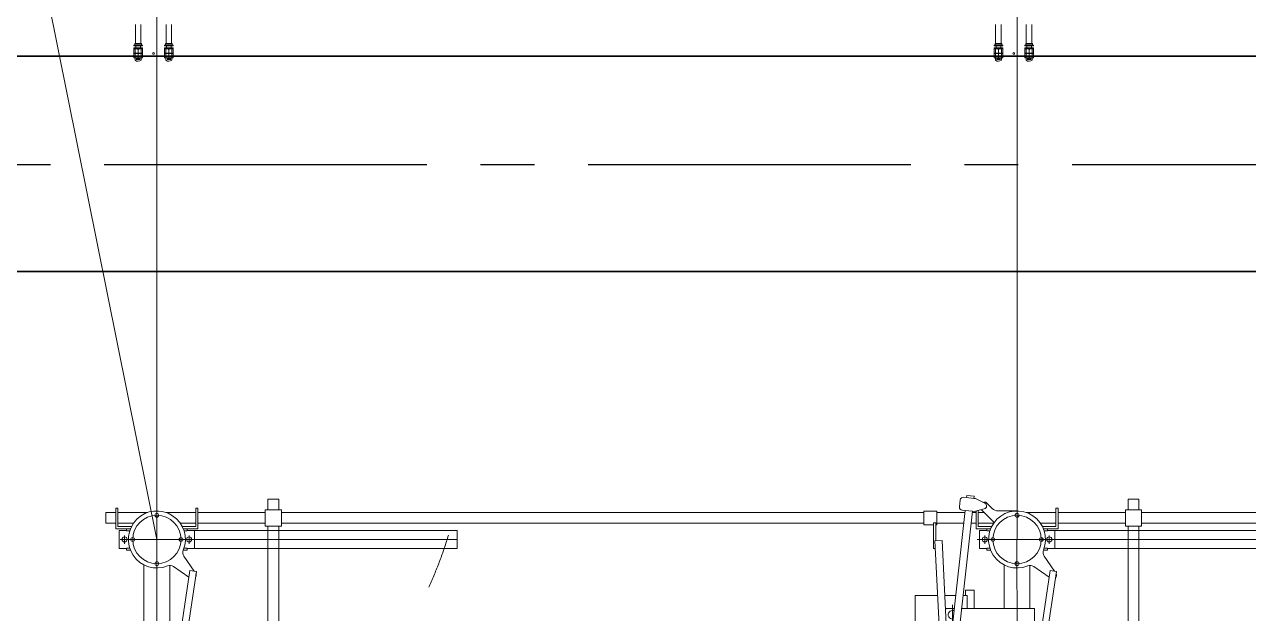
# Model space of a CAD drawing. Header units: millimetres. Extents: x 37084 to 180780, y -153145 to -16322.
# Drawn here: x 85574 to 91266, y -92834 to -90097 of the extents above; entities that cross this region are included whole.
import ezdxf

# ---------------------------------------------------------------- set-up
doc = ezdxf.new("R2010")
doc.units = ezdxf.units.MM
doc.header["$MEASUREMENT"] = 0
doc.linetypes.add('CENTER2', pattern=[1.125, 0.75, -0.125, 0.125, -0.125])
doc.linetypes.add('HIDDEN', pattern=[0.375, 0.25, -0.125])
for name, color, linetype, lineweight in [('00', 5, 'Continuous', 9), ('1_DayCS', 30, 'CENTER2', 25), ('1_Phu_kien', 5, 'Continuous', 9), ('POST', 5, 'Continuous', 35)]:
    doc.layers.add(name, color=color, linetype=linetype, lineweight=lineweight)
doc.layers.add('1_Day dan', color=5, linetype='Continuous')

# ---------------------------------------------------------------- blocks, each defined once
blk = doc.blocks.new('X220 NC')
at = {"color": 0, "linetype": 'ByBlock', "lineweight": -2, "ltscale": 4500}
for p, q in [((3751640.3, -153418.2), (3751640.3, -137418.2)), ((3752640.3, -153418.2), (3752640.3, -137418.2))]:
    blk.add_line(p, q, dxfattribs=at)
blk = doc.blocks.new('S220 NC')
at = {"color": 0, "linetype": 'ByBlock', "lineweight": -2, "ltscale": 4500}
for p, q in [((3576564, -471985.7), (3576564, -471968.3)), ((3576567.2, -471966.5), (3576601.3, -471966.5)), ((3576570.5, -471968.4), (3576570.5, -471956.2)), ((3576570.5, -471966.2), (3576570.5, -471966.5)), ((3576570.5, -471968.4), (3576570.5, -471985.4)), ((3576593.6, -471959.3), (3576575.4, -471959.3)), ((3576593.6, -471961.6), (3576575.4, -471961.6)), ((3576593.6, -471963.8), (3576575.4, -471963.8)), ((3576584.3, -471968.7), (3576584.3, -471985.7)), ((3576598, -471968.4), (3576598, -471956.4)), ((3576598, -471968.4), (3576598, -471985.7)), ((3576604.5, -471968.3), (3576604.5, -471985.7)), ((3576706.9, -471985.7), (3576706.9, -471968.3)), ((3576710, -471966.5), (3576744.1, -471966.5)), ((3576713.4, -471968.4), (3576713.4, -471956.2)), ((3576713.4, -471966.2), (3576713.4, -471966.5)), ((3576713.4, -471968.4), (3576713.4, -471985.4)), ((3576736.4, -471959.3), (3576718.2, -471959.3)), ((3576736.4, -471961.6), (3576718.2, -471961.6)), ((3576736.4, -471963.8), (3576718.2, -471963.8)), ((3576727.1, -471968.7), (3576727.1, -471985.7)), ((3576740.8, -471968.4), (3576740.8, -471956.4)), ((3576740.8, -471968.4), (3576740.8, -471985.7)), ((3576747.3, -471968.3), (3576747.3, -471985.7)), ((3580564, -471985.7), (3580564, -471968.3)), ((3580564, -471985.7), (3580564, -471968.3)), ((3580567.2, -471966.5), (3580601.3, -471966.5)), ((3580567.2, -471966.5), (3580601.3, -471966.5)), ((3580570.5, -471968.4), (3580570.5, -471956.2)), ((3580570.5, -471968.4), (3580570.5, -471956.2)), ((3580570.5, -471966.2), (3580570.5, -471966.5)), ((3580570.5, -471966.2), (3580570.5, -471966.5)), ((3580570.5, -471968.4), (3580570.5, -471985.4)), ((3580570.5, -471968.4), (3580570.5, -471985.4)), ((3580593.6, -471959.3), (3580575.4, -471959.3)), ((3580593.6, -471959.3), (3580575.4, -471959.3)), ((3580593.6, -471961.6), (3580575.4, -471961.6)), ((3580593.6, -471961.6), (3580575.4, -471961.6)), ((3580593.6, -471963.8), (3580575.4, -471963.8)), ((3580593.6, -471963.8), (3580575.4, -471963.8)), ((3580584.3, -471968.7), (3580584.3, -471985.7)), ((3580584.3, -471968.7), (3580584.3, -471985.7)), ((3580598, -471968.4), (3580598, -471956.4)), ((3580598, -471968.4), (3580598, -471956.4)), ((3580598, -471968.4), (3580598, -471985.7)), ((3580598, -471968.4), (3580598, -471985.7)), ((3580604.5, -471968.3), (3580604.5, -471985.7)), ((3580604.5, -471968.3), (3580604.5, -471985.7)), ((3580706.9, -471985.7), (3580706.9, -471968.3)), ((3580706.9, -471985.7), (3580706.9, -471968.3)), ((3580710, -471966.5), (3580744.1, -471966.5)), ((3580710, -471966.5), (3580744.1, -471966.5)), ((3580713.4, -471968.4), (3580713.4, -471956.2)), ((3580713.4, -471968.4), (3580713.4, -471956.2)), ((3580713.4, -471966.2), (3580713.4, -471966.5)), ((3580713.4, -471966.2), (3580713.4, -471966.5)), ((3580713.4, -471968.4), (3580713.4, -471985.4)), ((3580713.4, -471968.4), (3580713.4, -471985.4)), ((3580736.4, -471959.3), (3580718.2, -471959.3)), ((3580736.4, -471959.3), (3580718.2, -471959.3)), ((3580736.4, -471961.6), (3580718.2, -471961.6)), ((3580736.4, -471961.6), (3580718.2, -471961.6)), ((3580736.4, -471963.8), (3580718.2, -471963.8)), ((3580736.4, -471963.8), (3580718.2, -471963.8)), ((3580727.1, -471968.7), (3580727.1, -471985.7)), ((3580727.1, -471968.7), (3580727.1, -471985.7)), ((3580740.8, -471968.4), (3580740.8, -471956.4)), ((3580740.8, -471968.4), (3580740.8, -471956.4)), ((3580740.8, -471968.4), (3580740.8, -471985.7)), ((3580740.8, -471968.4), (3580740.8, -471985.7)), ((3580747.3, -471968.3), (3580747.3, -471985.7)), ((3580747.3, -471968.3), (3580747.3, -471985.7)), ((3576564, -472006.8), (3576564, -471989.4)), ((3576603.4, -472013.1), (3576565.1, -472013.1)), ((3576603.4, -472025.4), (3576565.1, -472025.4)), ((3576565.3, -472010.2), (3576603.5, -472010.2)), ((3576565.3, -472022.4), (3576603.5, -472022.4)), ((3576601.3, -472008.6), (3576567.2, -472008.6)), ((3576599.5, -472026.7), (3576569, -472026.7)), ((3576569, -472026.7), (3576569, -472033.7)), ((3576570.5, -472006.7), (3576570.5, -471989.4)), ((3576570.5, -472006.7), (3576570.5, -472006.7)), ((3576573.5, -472008.6), (3576573.5, -472010.2)), ((3576573.5, -472013.1), (3576573.5, -472022.4)), ((3576573.5, -472025.4), (3576573.5, -472026.7)), ((3576584.3, -472006.4), (3576584.3, -471989.4)), ((3576595.1, -472008.6), (3576595.1, -472010.2)), ((3576595.1, -472013.1), (3576595.1, -472022.4)), ((3576595.1, -472025.4), (3576595.1, -472026.7)), ((3576598, -472006.7), (3576598, -471989.7)), ((3576598, -472006.7), (3576598, -472006.7)), ((3576599.5, -472026.7), (3576599.5, -472033.7)), ((3576604.5, -471989.4), (3576604.5, -472006.8)), ((3576706.5, -471991.5), (3576706.5, -472004.8)), ((3576706.9, -472006.8), (3576706.9, -471989.4)), ((3576746.2, -472013.1), (3576708, -472013.1)), ((3576746.2, -472025.4), (3576708, -472025.4)), ((3576708.1, -472010.2), (3576746.3, -472010.2)), ((3576708.1, -472022.4), (3576746.3, -472022.4)), ((3576744.1, -472008.6), (3576710, -472008.6)), ((3576742.2, -472026.7), (3576711.7, -472026.7)), ((3576711.7, -472026.7), (3576711.7, -472033.7)), ((3576713.4, -472006.7), (3576713.4, -471989.4)), ((3576713.4, -472006.7), (3576713.4, -472006.7)), ((3576716.3, -472008.6), (3576716.3, -472010.2)), ((3576716.3, -472013.1), (3576716.3, -472022.4)), ((3576716.3, -472025.4), (3576716.3, -472026.7)), ((3576727.1, -471985.7), (3576727.1, -471989.4)), ((3576727.1, -472006.4), (3576727.1, -471989.4)), ((3576737.9, -472008.6), (3576737.9, -472010.2)), ((3576737.9, -472013.1), (3576737.9, -472022.4)), ((3576737.9, -472025.4), (3576737.9, -472026.7)), ((3576740.8, -472006.7), (3576740.8, -471989.7)), ((3576740.8, -472006.7), (3576740.8, -472006.7)), ((3576742.2, -472026.7), (3576742.2, -472033.7)), ((3576747.3, -471989.4), (3576747.3, -472006.8)), ((3580564, -472006.8), (3580564, -471989.4)), ((3580564, -472006.8), (3580564, -471989.4)), ((3580603.4, -472013.1), (3580565.1, -472013.1)), ((3580603.4, -472013.1), (3580565.1, -472013.1)), ((3580603.4, -472025.4), (3580565.1, -472025.4)), ((3580603.4, -472025.4), (3580565.1, -472025.4)), ((3580565.3, -472010.2), (3580603.5, -472010.2)), ((3580565.3, -472010.2), (3580603.5, -472010.2)), ((3580565.3, -472022.4), (3580603.5, -472022.4)), ((3580565.3, -472022.4), (3580603.5, -472022.4)), ((3580601.3, -472008.6), (3580567.2, -472008.6)), ((3580601.3, -472008.6), (3580567.2, -472008.6)), ((3580599.5, -472026.7), (3580569, -472026.7)), ((3580569, -472026.7), (3580569, -472033.7)), ((3580599.5, -472026.7), (3580569, -472026.7)), ((3580569, -472026.7), (3580569, -472033.7)), ((3580570.5, -472006.7), (3580570.5, -471989.4)), ((3580570.5, -472006.7), (3580570.5, -471989.4)), ((3580570.5, -472006.7), (3580570.5, -472006.7)), ((3580570.5, -472006.7), (3580570.5, -472006.7)), ((3580573.5, -472008.6), (3580573.5, -472010.2)), ((3580573.5, -472008.6), (3580573.5, -472010.2)), ((3580573.5, -472013.1), (3580573.5, -472022.4)), ((3580573.5, -472013.1), (3580573.5, -472022.4)), ((3580573.5, -472025.4), (3580573.5, -472026.7)), ((3580573.5, -472025.4), (3580573.5, -472026.7)), ((3580584.3, -472006.4), (3580584.3, -471989.4)), ((3580584.3, -472006.4), (3580584.3, -471989.4)), ((3580595.1, -472008.6), (3580595.1, -472010.2)), ((3580595.1, -472008.6), (3580595.1, -472010.2)), ((3580595.1, -472013.1), (3580595.1, -472022.4)), ((3580595.1, -472013.1), (3580595.1, -472022.4)), ((3580595.1, -472025.4), (3580595.1, -472026.7)), ((3580595.1, -472025.4), (3580595.1, -472026.7)), ((3580598, -472006.7), (3580598, -471989.7)), ((3580598, -472006.7), (3580598, -471989.7)), ((3580598, -472006.7), (3580598, -472006.7)), ((3580598, -472006.7), (3580598, -472006.7)), ((3580599.5, -472026.7), (3580599.5, -472033.7)), ((3580599.5, -472026.7), (3580599.5, -472033.7)), ((3580604.5, -471989.4), (3580604.5, -472006.8)), ((3580604.5, -471989.4), (3580604.5, -472006.8)), ((3580706.5, -471991.5), (3580706.5, -472004.8)), ((3580706.5, -471991.5), (3580706.5, -472004.8)), ((3580706.9, -472006.8), (3580706.9, -471989.4)), ((3580706.9, -472006.8), (3580706.9, -471989.4)), ((3580746.2, -472013.1), (3580708, -472013.1)), ((3580746.2, -472013.1), (3580708, -472013.1)), ((3580746.2, -472025.4), (3580708, -472025.4)), ((3580746.2, -472025.4), (3580708, -472025.4)), ((3580708.1, -472010.2), (3580746.3, -472010.2)), ((3580708.1, -472010.2), (3580746.3, -472010.2)), ((3580708.1, -472022.4), (3580746.3, -472022.4)), ((3580708.1, -472022.4), (3580746.3, -472022.4)), ((3580744.1, -472008.6), (3580710, -472008.6)), ((3580744.1, -472008.6), (3580710, -472008.6)), ((3580742.2, -472026.7), (3580711.7, -472026.7)), ((3580711.7, -472026.7), (3580711.7, -472033.7)), ((3580742.2, -472026.7), (3580711.7, -472026.7)), ((3580711.7, -472026.7), (3580711.7, -472033.7)), ((3580713.4, -472006.7), (3580713.4, -471989.4)), ((3580713.4, -472006.7), (3580713.4, -471989.4)), ((3580713.4, -472006.7), (3580713.4, -472006.7)), ((3580713.4, -472006.7), (3580713.4, -472006.7)), ((3580716.3, -472008.6), (3580716.3, -472010.2)), ((3580716.3, -472008.6), (3580716.3, -472010.2)), ((3580716.3, -472013.1), (3580716.3, -472022.4)), ((3580716.3, -472013.1), (3580716.3, -472022.4)), ((3580716.3, -472025.4), (3580716.3, -472026.7)), ((3580716.3, -472025.4), (3580716.3, -472026.7)), ((3580727.1, -471985.7), (3580727.1, -471989.4)), ((3580727.1, -471985.7), (3580727.1, -471989.4)), ((3580727.1, -472006.4), (3580727.1, -471989.4)), ((3580727.1, -472006.4), (3580727.1, -471989.4)), ((3580737.9, -472008.6), (3580737.9, -472010.2)), ((3580737.9, -472008.6), (3580737.9, -472010.2)), ((3580737.9, -472013.1), (3580737.9, -472022.4)), ((3580737.9, -472013.1), (3580737.9, -472022.4)), ((3580737.9, -472025.4), (3580737.9, -472026.7)), ((3580737.9, -472025.4), (3580737.9, -472026.7)), ((3580740.8, -472006.7), (3580740.8, -471989.7)), ((3580740.8, -472006.7), (3580740.8, -471989.7)), ((3580740.8, -472006.7), (3580740.8, -472006.7)), ((3580740.8, -472006.7), (3580740.8, -472006.7)), ((3580742.2, -472026.7), (3580742.2, -472033.7)), ((3580742.2, -472026.7), (3580742.2, -472033.7)), ((3580747.3, -471989.4), (3580747.3, -472006.8)), ((3580747.3, -471989.4), (3580747.3, -472006.8)), ((3576599.5, -472033.7), (3576569, -472033.7)), ((3576571.5, -472033.7), (3576571.5, -472121.8)), ((3576597, -472033.7), (3576597, -472121.8)), ((3576742.2, -472033.7), (3576711.7, -472033.7)), ((3576714.1, -472033.7), (3576714.1, -472121.8)), ((3576739.7, -472033.7), (3576739.7, -472121.8)), ((3580599.5, -472033.7), (3580569, -472033.7)), ((3580599.5, -472033.7), (3580569, -472033.7)), ((3580571.5, -472033.7), (3580571.5, -472121.8)), ((3580571.5, -472033.7), (3580571.5, -472121.8)), ((3580597, -472033.7), (3580597, -472121.8)), ((3580597, -472033.7), (3580597, -472121.8)), ((3580742.2, -472033.7), (3580711.7, -472033.7)), ((3580742.2, -472033.7), (3580711.7, -472033.7)), ((3580714.1, -472033.7), (3580714.1, -472121.8)), ((3580714.1, -472033.7), (3580714.1, -472121.8)), ((3580739.7, -472033.7), (3580739.7, -472121.8)), ((3580739.7, -472033.7), (3580739.7, -472121.8))]:
    blk.add_line(p, q, dxfattribs=at)
for centre in [(3576655.7, -471987.5), (3580655.7, -471987.5), (3580655.7, -471987.5)]:
    blk.add_circle(centre, 4.08, dxfattribs=at)
for centre, radius, start, end in [((3576567.3, -471970.2), 3.76, 29.3383, 148.8833), ((3576584.1, -471971.2), 20.3, 47.032, 132.0935), ((3576577.2, -471978.9), 12.4, 55.121, 122.348), ((3576591.3, -471978.9), 12.4, 57.652, 124.879), ((3576601.2, -471970.2), 3.76, 31.1167, 150.6617), ((3576710.1, -471970.2), 3.76, 29.3383, 148.8833), ((3576727, -471971.2), 20.3, 47.032, 132.0935), ((3576720, -471978.9), 12.4, 55.121, 122.348), ((3576734.2, -471978.9), 12.4, 57.652, 124.879), ((3576744.1, -471970.2), 3.76, 31.1167, 150.6617), ((3580567.3, -471970.2), 3.76, 29.3383, 148.8833), ((3580567.3, -471970.2), 3.76, 29.3383, 148.8833), ((3580584.1, -471971.2), 20.3, 47.032, 132.0935), ((3580584.1, -471971.2), 20.3, 47.032, 132.0935), ((3580577.2, -471978.9), 12.4, 55.121, 122.348), ((3580577.2, -471978.9), 12.4, 55.121, 122.348), ((3580591.3, -471978.9), 12.4, 57.652, 124.879), ((3580591.3, -471978.9), 12.4, 57.652, 124.879), ((3580601.2, -471970.2), 3.76, 31.1167, 150.6617), ((3580601.2, -471970.2), 3.76, 31.1167, 150.6617), ((3580710.1, -471970.2), 3.76, 29.3383, 148.8833), ((3580710.1, -471970.2), 3.76, 29.3383, 148.8833), ((3580727, -471971.2), 20.3, 47.032, 132.0935), ((3580727, -471971.2), 20.3, 47.032, 132.0935), ((3580720, -471978.9), 12.4, 55.121, 122.348), ((3580720, -471978.9), 12.4, 55.121, 122.348), ((3580734.2, -471978.9), 12.4, 57.652, 124.879), ((3580734.2, -471978.9), 12.4, 57.652, 124.879), ((3580744.1, -471970.2), 3.76, 31.1167, 150.6617), ((3580744.1, -471970.2), 3.76, 31.1167, 150.6617), ((3576567.3, -471982.5), 4.57, 224.6497, 315.3503), ((3576567.3, -471992.6), 4.57, 44.6497, 135.3503), ((3576567.3, -472004.8), 3.76, 211.1167, 330.6617), ((3576565.5, -472011.7), 1.5, 97.006, 257.9986), ((3576565.5, -472023.9), 1.5, 97.006, 257.9986), ((3576577.4, -471969.1), 18, 247.5847, 292.4153), ((3576577.4, -472006), 18, 67.5847, 112.4153), ((3576577.2, -471996.2), 12.4, 237.652, 304.879), ((3576591.1, -471969.1), 18, 247.5847, 292.4153), ((3576591.1, -472006), 18, 67.5847, 112.4153), ((3576591.3, -471996.2), 12.4, 235.121, 302.348), ((3576601.2, -471982.5), 4.57, 224.6497, 315.3503), ((3576601.2, -471992.6), 4.57, 44.6497, 135.3503), ((3576601.2, -472004.8), 3.76, 209.3383, 328.8833), ((3576603, -472011.6), 1.54, 282.82, 72.1846), ((3576603, -472023.9), 1.54, 282.82, 72.1846), ((3576708.3, -472011.7), 1.5, 97.006, 257.9986), ((3576708.3, -472023.9), 1.5, 97.006, 257.9986), ((3576710.1, -471982.5), 4.57, 224.6497, 315.3503), ((3576710.1, -471992.6), 4.57, 44.6497, 135.3503), ((3576710.1, -472004.8), 3.76, 211.1167, 330.6617), ((3576720.2, -471969.1), 18, 247.5847, 292.4153), ((3576720.2, -472006), 18, 67.5847, 112.4153), ((3576720, -471996.2), 12.4, 237.652, 304.879), ((3576733.9, -471969.1), 18, 247.5847, 292.4153), ((3576733.9, -472006), 18, 67.5847, 112.4153), ((3576734.2, -471996.2), 12.4, 235.121, 302.348), ((3576744, -471982.5), 4.57, 224.6497, 315.3503), ((3576744, -471992.6), 4.57, 44.6497, 135.3503), ((3576744.1, -472004.8), 3.76, 209.3383, 328.8833), ((3576745.9, -472011.6), 1.54, 282.82, 72.1846), ((3576745.9, -472023.9), 1.54, 282.82, 72.1846), ((3580567.3, -471982.5), 4.57, 224.6497, 315.3503), ((3580567.3, -471982.5), 4.57, 224.6497, 315.3503), ((3580567.3, -471992.6), 4.57, 44.6497, 135.3503), ((3580567.3, -471992.6), 4.57, 44.6497, 135.3503), ((3580567.3, -472004.8), 3.76, 211.1167, 330.6617), ((3580567.3, -472004.8), 3.76, 211.1167, 330.6617), ((3580565.5, -472011.7), 1.5, 97.006, 257.9986), ((3580565.5, -472011.7), 1.5, 97.006, 257.9986), ((3580565.5, -472023.9), 1.5, 97.006, 257.9986), ((3580565.5, -472023.9), 1.5, 97.006, 257.9986), ((3580577.4, -471969.1), 18, 247.5847, 292.4153), ((3580577.4, -471969.1), 18, 247.5847, 292.4153), ((3580577.4, -472006), 18, 67.5847, 112.4153), ((3580577.4, -472006), 18, 67.5847, 112.4153), ((3580577.2, -471996.2), 12.4, 237.652, 304.879), ((3580577.2, -471996.2), 12.4, 237.652, 304.879), ((3580591.1, -471969.1), 18, 247.5847, 292.4153), ((3580591.1, -471969.1), 18, 247.5847, 292.4153), ((3580591.1, -472006), 18, 67.5847, 112.4153), ((3580591.1, -472006), 18, 67.5847, 112.4153), ((3580591.3, -471996.2), 12.4, 235.121, 302.348), ((3580591.3, -471996.2), 12.4, 235.121, 302.348), ((3580601.2, -471982.5), 4.57, 224.6497, 315.3503), ((3580601.2, -471982.5), 4.57, 224.6497, 315.3503), ((3580601.2, -471992.6), 4.57, 44.6497, 135.3503), ((3580601.2, -471992.6), 4.57, 44.6497, 135.3503), ((3580601.2, -472004.8), 3.76, 209.3383, 328.8833), ((3580601.2, -472004.8), 3.76, 209.3383, 328.8833), ((3580603, -472011.6), 1.54, 282.82, 72.1846), ((3580603, -472011.6), 1.54, 282.82, 72.1846), ((3580603, -472023.9), 1.54, 282.82, 72.1846), ((3580603, -472023.9), 1.54, 282.82, 72.1846), ((3580708.3, -472011.7), 1.5, 97.006, 257.9986), ((3580708.3, -472011.7), 1.5, 97.006, 257.9986), ((3580708.3, -472023.9), 1.5, 97.006, 257.9986), ((3580708.3, -472023.9), 1.5, 97.006, 257.9986), ((3580710.1, -471982.5), 4.57, 224.6497, 315.3503), ((3580710.1, -471982.5), 4.57, 224.6497, 315.3503), ((3580710.1, -471992.6), 4.57, 44.6497, 135.3503), ((3580710.1, -471992.6), 4.57, 44.6497, 135.3503), ((3580710.1, -472004.8), 3.76, 211.1167, 330.6617), ((3580710.1, -472004.8), 3.76, 211.1167, 330.6617), ((3580720.2, -471969.1), 18, 247.5847, 292.4153), ((3580720.2, -471969.1), 18, 247.5847, 292.4153), ((3580720.2, -472006), 18, 67.5847, 112.4153), ((3580720.2, -472006), 18, 67.5847, 112.4153), ((3580720, -471996.2), 12.4, 237.652, 304.879), ((3580720, -471996.2), 12.4, 237.652, 304.879), ((3580733.9, -471969.1), 18, 247.5847, 292.4153), ((3580733.9, -471969.1), 18, 247.5847, 292.4153), ((3580733.9, -472006), 18, 67.5847, 112.4153), ((3580733.9, -472006), 18, 67.5847, 112.4153), ((3580734.2, -471996.2), 12.4, 235.121, 302.348), ((3580734.2, -471996.2), 12.4, 235.121, 302.348), ((3580744, -471982.5), 4.57, 224.6497, 315.3503), ((3580744, -471982.5), 4.57, 224.6497, 315.3503), ((3580744, -471992.6), 4.57, 44.6497, 135.3503), ((3580744, -471992.6), 4.57, 44.6497, 135.3503), ((3580744.1, -472004.8), 3.76, 209.3383, 328.8833), ((3580744.1, -472004.8), 3.76, 209.3383, 328.8833), ((3580745.9, -472011.6), 1.54, 282.82, 72.1846), ((3580745.9, -472011.6), 1.54, 282.82, 72.1846), ((3580745.9, -472023.9), 1.54, 282.82, 72.1846), ((3580745.9, -472023.9), 1.54, 282.82, 72.1846)]:
    blk.add_arc(centre, radius, start, end, dxfattribs=at)
blk = doc.blocks.new('DCL 220kV 3 PHA 2l TD')
at = {"color": 0, "linetype": 'ByBlock', "lineweight": -2, "ltscale": 4500}
for p, q in [((365481.4, 19870), (365481.4, 23100.2)), ((365531.4, 19870), (365531.4, 23100.2)), ((365564.4, 19466), (365564.4, 20687.6)), ((365606.4, 20687.6), (365606.4, 19120.8)), ((365648.4, 19466), (365648.4, 20687.6)), ((365543.9, 19870), (365468.9, 19870)), ((365468.9, 19795), (365468.9, 19870)), ((365543.9, 19795), (365543.9, 19870)), ((365418.9, 19857.5), (365468.9, 19857.5)), ((365418.9, 19807.5), (365418.9, 19857.5)), ((365543.9, 19857.5), (367401.4, 19857.5)), ((365418.9, 19807.5), (365468.9, 19807.5)), ((365543.9, 19795), (365468.9, 19795)), ((365481.4, 19481.8), (365481.4, 19795)), ((365531.4, 19481.8), (365531.4, 19795)), ((365543.9, 19807.5), (367401.4, 19807.5)), ((365461.4, 19481.8), (365556.4, 19481.8)), ((365461.4, 19471.8), (365461.4, 19481.8)), ((365461.4, 19471.8), (365546.4, 19471.8)), ((365481.4, 19334.9), (365481.4, 19471.8)), ((365531.4, 19400.2), (365531.4, 19471.8)), ((365546.4, 19471.8), (365546.4, 19409.1)), ((365556.4, 19481.8), (365556.4, 19413.7)), ((365606.4, 19476.1), (365606.4, 19105.4)), ((365750.2, 19444.9), (365754.7, 19474.6)), ((365754.7, 19474.6), (367884.8, 19155.2)), ((365566.4, 19431.8), (365556.4, 19431.8)), ((365556.4, 19431.8), (365556.4, 19413.7)), ((365564.4, 19466), (365648.4, 19466)), ((365564.4, 19466), (365564.4, 19431.8)), ((365566.4, 19431.8), (365566.4, 19417.3)), ((365588.4, 19441), (365626.9, 19441)), ((365588.4, 19441), (365626.9, 19441)), ((365646.4, 19431.8), (365656.4, 19431.8)), ((365646.4, 19431.8), (365656.4, 19431.8)), ((365646.4, 19431.8), (365646.4, 19417.3)), ((365648.4, 19466), (365648.4, 19431.8)), ((365656.4, 19431.8), (365656.4, 19413.7)), ((365683.9, 19417.1), (365753.2, 19465)), ((365732.5, 19368.5), (365782, 19440.2)), ((365750.2, 19444.9), (367884.8, 19124.8)), ((365926.4, 19372.5), (365926.4, 19031.8)), ((365926.4, 19372.5), (366056.4, 19372.5)), ((365926.4, 19351), (365727.2, 19351)), ((365473.9, 19203.3), (365473.9, 19291)), ((365606.4, 19290.7), (368106.4, 19291)), ((365527.9, 19184.2), (365469.4, 19125.7)), ((365531.4, 19110.2), (365531.4, 19181.8)), ((365926.4, 19231), (365724.5, 19231)), ((365433.8, 19132.6), (365416.6, 19097.9)), ((365438.3, 19141.7), (365433.8, 19132.6)), ((365462.2, 19175.1), (365436.7, 19149.6)), ((365464.4, 19138.8), (365468.8, 19121.1)), ((365481.4, 19110.2), (365481.4, 19137.7)), ((365546.4, 19110.2), (365546.4, 19172.9)), ((365556.4, 19150.2), (365556.4, 19168.3)), ((365556.4, 19100.2), (365556.4, 19168.3)), ((365566.4, 19150.2), (365556.4, 19150.2)), ((365564.4, 19116), (365564.4, 19150.2)), ((365566.4, 19150.2), (365566.4, 19164.7)), ((365588.4, 19141), (365626.9, 19141)), ((365588.4, 19141), (365626.9, 19141)), ((365588.4, 19141), (365626.9, 19141)), ((365646.4, 19150.2), (365646.4, 19164.7)), ((365646.4, 19150.2), (365656.4, 19150.2)), ((365646.4, 19150.2), (365656.4, 19150.2)), ((365648.4, 19116), (365648.4, 19150.2)), ((365656.4, 19150.2), (365656.4, 19168.3)), ((365405.8, 19091), (365402.1, 19057.2)), ((365405.8, 19091), (365415.7, 19089.9)), ((365415.7, 19089.7), (365412.1, 19056.4)), ((365416.8, 19097.7), (365415.9, 19089.5)), ((365468.8, 19121.1), (365476.2, 19091.4)), ((365471.6, 19110.2), (365546.4, 19110.2)), ((365475.3, 19083.2), (365471.7, 19049.9)), ((365474, 19100.2), (365556.4, 19100.2)), ((365476.2, 19091.4), (365475.3, 19083.2)), ((365475.3, 19083.1), (366699.2, 18948.1)), ((365481.4, 19082.4), (365481.4, 19100.2)), ((365531.4, 19076.7), (365531.4, 19100.2)), ((365564.4, 19116), (365648.4, 19116)), ((365926.4, 19091), (365841.4, 19091)), ((365841.4, 19052), (365841.4, 19091)), ((365402.1, 19057.2), (365412, 19056.1)), ((365412.1, 19056.4), (365410.5, 19042.2)), ((365422.9, 19026.8), (365454.7, 19023.3)), ((365471.7, 19049.9), (365470.2, 19035.8)), ((365471.6, 19049.3), (366694.4, 18914.4)), ((365481.4, 18918), (365481.4, 19048.1)), ((365531.4, 18918), (365531.4, 19042.5)), ((365866.9, 19052), (365841.4, 19052)), ((365926.4, 19059), (365866.9, 19059)), ((365866.9, 19059), (365866.9, 19038.6)), ((366065.5, 18964.9), (365610.6, 18942.6)), ((365866.9, 19004.4), (365866.9, 18955.1)), ((365909.5, 18991), (365995.6, 18991)), ((365926.4, 18997.6), (365926.4, 18962.5)), ((365926.4, 18962.5), (365930.6, 18958.3)), ((365474.4, 18918), (365538.4, 18918)), ((365474.4, 18858), (365474.4, 18918)), ((365529.2, 18913), (365612.1, 18913)), ((365529.2, 18903), (365529.2, 18913)), ((365529.2, 18903), (365648.2, 18903)), ((365538.4, 18913), (365538.4, 18918)), ((365538.4, 18858), (365538.4, 18903)), ((365612.3, 18908.9), (365610.6, 18942.6)), ((366067.1, 18931.2), (365612.3, 18908.9)), ((365648.2, 18910.7), (365648.2, 18903)), ((365866.9, 18921.4), (365866.9, 18817)), ((365474.4, 18858), (365538.4, 18858)), ((365481.4, 18858), (365481.4, 15870)), ((365531.4, 18858), (365531.4, 18858)), ((365531.4, 18858), (365531.4, 15870)), ((365866.9, 18817), (366045.9, 18817)), ((365564.4, 15466), (365564.4, 16687.6)), ((365564.4, 16687.6), (365648.4, 16687.6)), ((365606.4, 16687.6), (365606.4, 15120.8)), ((365648.4, 15466), (365648.4, 16687.6)), ((365418.9, 15857.5), (365468.9, 15857.5)), ((365418.9, 15807.5), (365418.9, 15857.5)), ((365543.9, 15870), (365468.9, 15870)), ((365468.9, 15795), (365468.9, 15870)), ((365543.9, 15795), (365543.9, 15870)), ((365543.9, 15857.5), (367401.4, 15857.5)), ((365418.9, 15807.5), (365468.9, 15807.5)), ((365543.9, 15795), (365468.9, 15795)), ((365481.4, 15795), (365481.4, 15481.8)), ((365531.4, 15795), (365531.4, 15481.8)), ((365543.9, 15807.5), (367401.4, 15807.5)), ((365461.4, 15481.8), (365556.4, 15481.8)), ((365461.4, 15471.8), (365461.4, 15481.8)), ((365461.4, 15471.8), (365546.4, 15471.8)), ((365481.4, 15471.8), (365481.4, 15334.9)), ((365531.4, 15471.8), (365531.4, 15400.2)), ((365546.4, 15471.8), (365546.4, 15409.1)), ((365556.4, 15481.8), (365556.4, 15413.7)), ((365566.4, 15431.8), (365556.4, 15431.8)), ((365556.4, 15431.8), (365556.4, 15413.7)), ((365564.4, 15466), (365648.4, 15466)), ((365564.4, 15466), (365564.4, 15431.8)), ((365566.4, 15431.8), (365566.4, 15417.3)), ((365588.4, 15441), (365626.9, 15441)), ((365588.4, 15441), (365626.9, 15441)), ((365646.4, 15431.8), (365656.4, 15431.8)), ((365646.4, 15431.8), (365646.4, 15417.3)), ((365646.4, 15431.8), (365656.4, 15431.8)), ((365648.4, 15466), (365648.4, 15431.8)), ((365656.4, 15431.8), (365656.4, 15413.7)), ((365683.9, 15417.1), (365753.2, 15465)), ((365732.5, 15368.5), (365782, 15440.2)), ((365750.2, 15444.9), (365754.7, 15474.6)), ((365750.2, 15444.9), (367884.8, 15124.8)), ((365754.7, 15474.6), (367884.8, 15155.2)), ((366376.7, 15351), (365727.2, 15351)), ((365471.3, 15291), (368106.4, 15291)), ((365481.4, 15247), (365481.4, 15110.2)), ((367177, 15231), (365724.5, 15231)), ((365531.4, 15181.8), (365531.4, 15110.2)), ((365546.4, 15110.2), (365546.4, 15172.9)), ((365556.4, 15100.2), (365556.4, 15168.3)), ((365566.4, 15150.2), (365556.4, 15150.2)), ((365564.4, 15116), (365564.4, 15150.2)), ((365566.4, 15150.2), (365566.4, 15164.7)), ((365588.4, 15141), (365626.9, 15141)), ((365588.4, 15141), (365626.9, 15141)), ((365588.4, 15141), (365626.9, 15141)), ((365646.4, 15150.2), (365646.4, 15164.7)), ((365646.4, 15150.2), (365656.4, 15150.2)), ((365646.4, 15150.2), (365656.4, 15150.2)), ((365648.4, 15116), (365648.4, 15150.2)), ((365656.4, 15150.2), (365656.4, 15168.3)), ((365461.4, 15110.2), (365546.4, 15110.2)), ((365461.4, 15110.2), (365461.4, 15100.2)), ((365461.4, 15100.2), (365556.4, 15100.2)), ((365481.4, 15100.2), (365481.4, 15053.4)), ((365531.4, 15100.2), (365531.4, 15053.4)), ((365564.4, 15116), (365648.4, 15116)), ((365531.4, 15053.4), (365481.4, 15053.4))]:
    blk.add_line(p, q, dxfattribs=at)
for centre, radius in [((365606.4, 19441), 12), ((365606.4, 19403.5), 9), ((365606.4, 19291), 112.5), ((365493.9, 19291), 9), ((365718.9, 19291), 9), ((365606.4, 19178.5), 9), ((365606.4, 19141), 12), ((365606.4, 15441), 12), ((365606.4, 15291), 112.5), ((365606.4, 15403.5), 9), ((365493.9, 15291), 9), ((365718.9, 15291), 9), ((365606.4, 15141), 12), ((365606.4, 15178.5), 9)]:
    blk.add_circle(centre, radius, dxfattribs=at)
at = {"color": 2, "linetype": 'HIDDEN', "lineweight": 15, "ltscale": 4500}
for centre in [(365048, 18870.2), (365048, 14870.2)]:
    blk.add_arc(centre, 1856.7, 13.098, 73.1314, dxfattribs=at)
at = {"color": 0, "linetype": 'ByBlock', "lineweight": -2, "ltscale": 4500}
for centre, radius, start, end in [((365772.2, 19456.8), 17.5, 50.4684, 112.4745), ((365606.4, 19291), 132.5, 68.1391, 21.8608), ((365666.9, 19441.8), 30, 248.1391, 304.6296), ((365757.2, 19351.5), 30, 145.3704, 201.8608), ((365433.9, 19203.3), 40, 315.0001, 0.0001), ((365447.3, 19139), 15, 135, 210.4277), ((365450.8, 19135.4), 14, 13.9968, 153.6024), ((365424.4, 19040.7), 14, 173.7997, 263.7997), ((365456.3, 19037.3), 14, 263.7997, 353.7997), ((365956.4, 18991), 20, 164.3056, 2.7408), ((365772.2, 15456.8), 17.5, 50.4684, 112.4745), ((365606.4, 15291), 132.5, 68.1391, 21.8608), ((365666.9, 15441.8), 30, 248.1391, 304.6296), ((365757.2, 15351.5), 30, 145.3704, 201.8608)]:
    blk.add_arc(centre, radius, start, end, dxfattribs=at)
blk = doc.blocks.new('LL220')
at = {"layer": '1_Day dan', "color": 0, "linetype": 'ByBlock', "lineweight": 20, "ltscale": 4500}
for p, q in [((492013.2, -373.5), (492010.9, 35588.8)), ((496013.2, -373.5), (496010.9, 35588.8))]:
    blk.add_line(p, q, dxfattribs=at)
at = {"layer": '1_Day dan', "color": 0, "linetype": 'ByBlock', "lineweight": 20}
blk.add_line((490755.2, 5865.7), (492013.2, -373.5), dxfattribs=at)
at = {"color": 0, "linetype": 'ByBlock', "lineweight": -2, "rotation": 270}
blk.add_blockref('DCL 220kV 3 PHA 2l TD', (476722.2, 365232.9), dxfattribs=at)
at = {"layer": '1_Phu_kien', "color": 0, "linetype": 'ByBlock', "lineweight": -2, "xscale": -1, "rotation": 180}
blk.add_blockref('S220 NC', (-3084657.8, -470102.7), dxfattribs=at)

msp = doc.modelspace()

# ---------------------------------------------------------------- linework, layer by layer
at = {"layer": '1_DayCS', "lineweight": 25, "ltscale": 2000}
msp.add_line((47695.1, -90749.8, 0), (149683.9, -90744.6, 0), dxfattribs=at)

# ---------------------------------------------------------------- block references
at = {"layer": '00', "lineweight": 20, "ltscale": 4500}
msp.add_blockref('LL220', (-405823.6, -92116.5, 0), dxfattribs=at)
at = {"layer": 'POST', "xscale": -1, "rotation": 270}
msp.add_blockref('X220 NC', (235602.1, -3842884.9, 0), dxfattribs=at)

doc.saveas('drawing.dxf')
